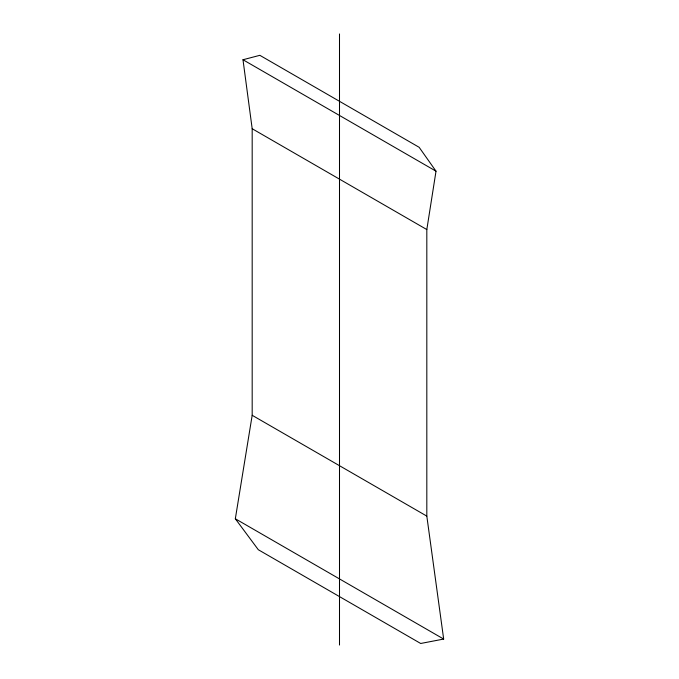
<?xml version="1.0" encoding="UTF-8"?>
<svg xmlns="http://www.w3.org/2000/svg" width="679" height="679" viewBox="0 0 679 679"><rect width="100%" height="100%" fill="white"/><g stroke="black" fill="none" stroke-linecap="round" stroke-linejoin="round"><path stroke-width="1.02" d="M426.819 229.561L436.011 171.184L419.155 147.301L259.845 55.322L242.989 59.744L252.181 128.73L252.181 415.293L235.333 518.773L258.309 549.727L420.691 643.48L443.667 639.058L426.819 516.116L426.819 229.561L252.181 128.73M242.989 59.744L436.011 171.184M252.181 415.293L426.819 516.116M235.333 518.773L443.667 639.058M339.5 33.95L339.5 645.05"/></g></svg>
